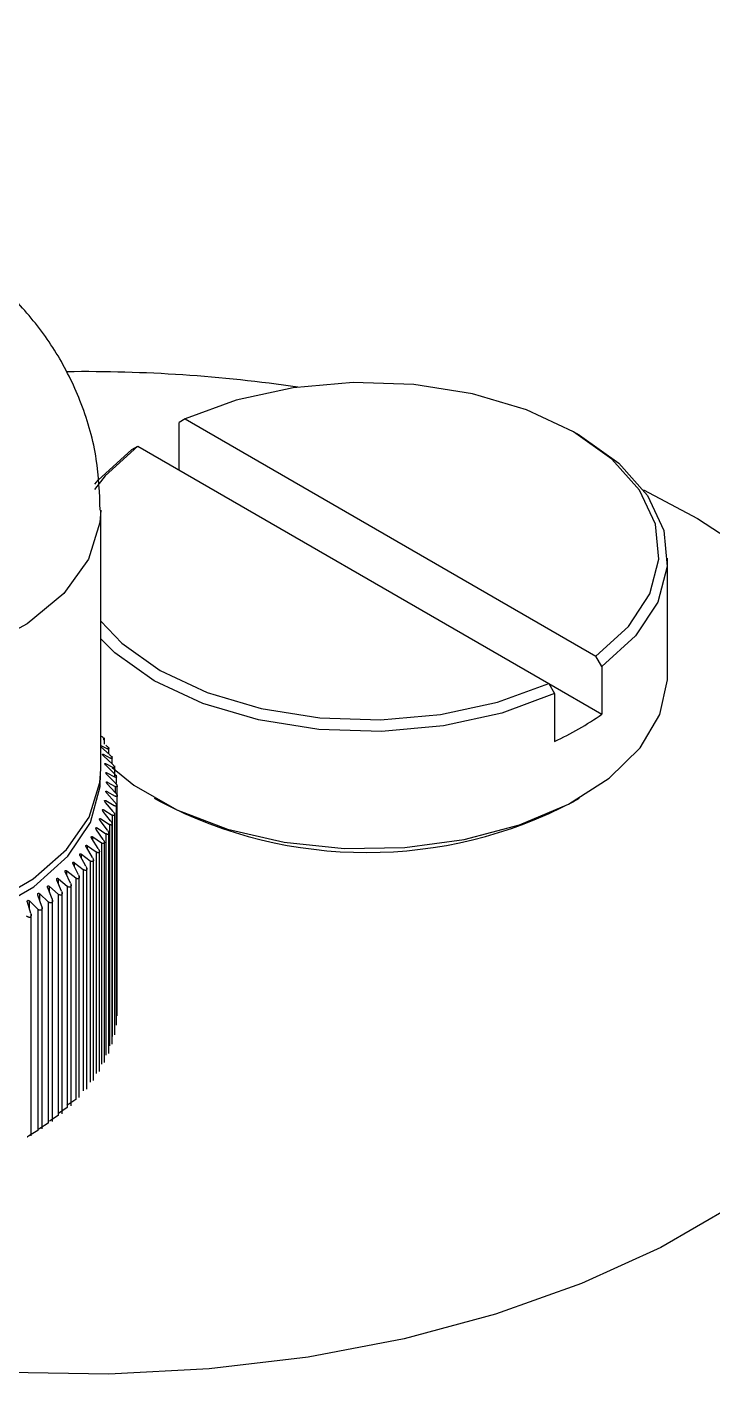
# Model space of a CAD drawing. Header units: millimetres. Extents: x 0 to 279, y 0 to 216.
# Drawn here: x 239.76 to 243.18, y 91.27 to 97.99 of the extents above; entities that cross this region are included whole.
import ezdxf

# ---------------------------------------------------------------- set-up
doc = ezdxf.new("R2010")
doc.units = ezdxf.units.MM

msp = doc.modelspace()

# ---------------------------------------------------------------- linework, layer by layer
at = {"color": 7, "linetype": 'Continuous', "lineweight": 25}
for p, q in [((240.5525, 96.0345), (240.5228, 96.0176)), ((240.5228, 95.7795), (240.5228, 96.0176)), ((240.5525, 96.0345), (242.6026, 94.851)), ((242.5211, 95.9533), (242.4916, 95.9703)), ((240.2871, 95.8815), (240.3168, 95.8985)), ((240.3168, 95.8985), (242.3669, 94.715)), ((242.84, 95.6809), (243.1096, 95.5379)), ((240.1313, 94.2863), (240.1313, 95.5791)), ((242.9605, 94.7555), (242.9605, 95.3407)), ((242.6322, 94.7999), (242.6026, 94.851)), ((242.6322, 94.7999), (242.6322, 94.5617)), ((242.3669, 94.715), (242.3965, 94.6638)), ((242.3669, 94.7149), (242.6322, 94.5617)), ((242.3965, 94.6638), (242.3965, 94.4257)), ((240.1294, 94.4066), (240.1646, 94.389)), ((240.1753, 94.3598), (240.1325, 94.3981)), ((240.1501, 94.4125), (240.1501, 94.4432)), ((240.1713, 94.3634), (240.1713, 94.3975)), ((240.1444, 94.3611), (240.1809, 94.3424)), ((240.189, 94.3129), (240.1468, 94.3525)), ((240.1884, 94.3136), (240.1884, 94.3512)), ((240.1553, 94.3152), (240.193, 94.2954)), ((240.1984, 94.2657), (240.1568, 94.3065)), ((240.1619, 94.269), (240.2008, 94.2481)), ((240.2035, 94.2182), (240.1627, 94.2603)), ((240.2012, 94.2479), (240.2012, 94.3044)), ((240.2098, 94.2172), (240.2098, 94.2573)), ((240.1644, 94.2227), (240.2043, 94.2006)), ((240.2043, 94.1707), (240.1644, 94.214)), ((240.214, 94.1627), (240.214, 94.21)), ((240.193, 94.0759), (240.1553, 94.1215)), ((240.1568, 94.1302), (240.1984, 94.1055)), ((240.2008, 94.1232), (240.1619, 94.1677)), ((240.1627, 94.1764), (240.2035, 94.153)), ((240.2098, 93.0088), (240.2098, 94.1154)), ((240.214, 93.0561), (240.214, 94.1627)), ((240.3983, 94.143), (240.4277, 94.126)), ((242.4916, 94.126), (242.5211, 94.143)), ((240.1809, 94.0288), (240.1444, 94.0756)), ((240.1468, 94.0842), (240.189, 94.0583)), ((240.189, 94.0583), (240.189, 92.9532)), ((240.2012, 92.9617), (240.2012, 94.0683)), ((240.144, 93.9362), (240.1102, 93.985)), ((240.1142, 93.9935), (240.1574, 93.965)), ((240.1646, 93.9822), (240.1294, 94.0301)), ((240.1325, 94.0386), (240.1753, 94.0114)), ((240.1753, 94.0114), (240.1753, 92.9063)), ((240.1884, 92.915), (240.1884, 94.0215)), ((240.1193, 93.8908), (240.0871, 93.9407)), ((240.0917, 93.949), (240.1353, 93.9192)), ((240.1353, 93.9192), (240.1353, 92.8141)), ((240.1501, 92.8229), (240.1501, 93.9295)), ((240.1574, 93.965), (240.1574, 92.8599)), ((240.1713, 92.8687), (240.1713, 93.9752)), ((240.0578, 93.8026), (240.0288, 93.8544)), ((240.035, 93.8623), (240.0788, 93.8299)), ((240.0906, 93.8462), (240.0599, 93.8971)), ((240.0653, 93.9052), (240.1091, 93.8741)), ((240.1091, 93.8741), (240.1091, 92.769)), ((240.1247, 92.7779), (240.1247, 93.8844)), ((239.9628, 93.7796), (240.0065, 93.7445)), ((240.0211, 93.76), (239.9939, 93.8126)), ((240.0008, 93.8204), (240.0446, 93.7866)), ((240.0446, 93.7866), (240.0446, 92.6815)), ((240.062, 92.6904), (240.062, 93.797)), ((240.0788, 93.8299), (240.0788, 92.7248)), ((240.0953, 92.7337), (240.0953, 93.8402)), ((239.9365, 93.6785), (239.913, 93.7326)), ((239.9212, 93.74), (239.9646, 93.7035)), ((239.9806, 93.7186), (239.9552, 93.772)), ((239.9837, 92.6072), (239.9837, 93.7138)), ((240.0065, 93.7445), (240.0065, 92.6394)), ((240.0247, 92.6482), (240.0247, 93.7548)), ((239.8375, 93.6025), (239.818, 93.6579)), ((239.8275, 93.6647), (239.87, 93.6257)), ((239.8887, 93.6398), (239.8672, 93.6946)), ((239.8761, 93.7016), (239.9191, 93.6639)), ((239.9191, 93.6639), (239.9191, 92.5588)), ((239.9391, 92.5675), (239.9391, 93.6741)), ((239.9646, 93.7035), (239.9646, 92.5984)), ((239.783, 93.5669), (239.7656, 93.6229)), ((239.7757, 93.6294), (239.8176, 93.5891)), ((239.8176, 93.5891), (239.8176, 92.4839)), ((239.8392, 92.4924), (239.8392, 93.599)), ((239.87, 93.6257), (239.87, 92.5206)), ((239.8908, 92.5292), (239.8908, 93.6358)), ((239.7843, 92.4572), (239.7843, 93.5638)), ((240.0065, 92.6394), (239.9628, 92.609)), ((239.9646, 92.5984), (239.9212, 92.5694)), ((239.87, 92.5206), (239.8275, 92.4942)), ((239.9191, 92.5588), (239.8761, 92.5311)), ((239.8176, 92.4839), (239.7757, 92.4588))]:
    msp.add_line(p, q, dxfattribs=at)
at = {"color": 8, "linetype": 'Continuous', "lineweight": 25}
for p, q in [((240.2043, 94.2006), (240.2043, 94.1707)), ((240.0917, 93.9334), (240.0917, 93.949)), ((240.035, 93.8434), (240.035, 93.8623)), ((240.0653, 93.8881), (240.0653, 93.9052)), ((239.9628, 93.7561), (239.9628, 93.7796)), ((240.0008, 93.7994), (240.0008, 93.8204)), ((239.9212, 93.7136), (239.9212, 93.74)), ((239.8275, 93.6308), (239.8275, 93.6647)), ((239.8761, 93.6719), (239.8761, 93.7016)), ((239.7757, 93.5903), (239.7757, 93.6294))]:
    msp.add_line(p, q, dxfattribs=at)
at = {"color": 7, "linetype": 'Continuous', "lineweight": 25, "flags": 128}
for points in [[(242.6026, 94.851), (242.7653, 94.9986), (242.8717, 95.1624), (242.9173, 95.3354), (242.8999, 95.51), (242.8205, 95.6788), (242.6823, 95.8345), (242.4915, 95.9704), (242.2561, 96.0806), (241.9864, 96.1603), (241.694, 96.2062), (241.3914, 96.2162), (241.0918, 96.1899), (240.8081, 96.1285), (240.5525, 96.0345)], [(242.5211, 95.9533), (242.7176, 95.8133), (242.8598, 95.6527), (242.9414, 95.4787), (242.9587, 95.2986), (242.9112, 95.1204), (242.8007, 94.9517), (242.6322, 94.7999)], [(240.3168, 95.8985), (240.1541, 95.7509), (240.1013, 95.6824)], [(240.1018, 95.7097), (240.1186, 95.7297), (240.2871, 95.8815)], [(243.1096, 95.5379), (243.4446, 95.3206), (243.5456, 95.2438)], [(240.1313, 95.0262), (240.237, 94.915), (240.4279, 94.7791), (240.6633, 94.6689), (240.933, 94.5892), (241.2254, 94.5433), (241.5279, 94.5333), (241.8275, 94.5596), (242.1112, 94.621), (242.3669, 94.715)], [(242.3965, 94.6638), (242.1335, 94.5665), (241.8413, 94.5028), (241.5326, 94.4753), (241.2207, 94.4854), (240.9192, 94.5324), (240.6411, 94.6145), (240.3984, 94.7281), (240.2017, 94.8682), (240.1313, 94.9375)], [(240.1884, 94.2951), (240.2965, 94.208), (240.5112, 94.0841), (240.7648, 93.9876), (241.0468, 93.9226), (241.3457, 93.8916), (241.6493, 93.8961), (241.9451, 93.9357), (242.221, 94.0089), (242.4658, 94.1126), (242.6694, 94.2427), (242.8234, 94.3938), (242.9217, 94.5597), (242.96, 94.7336), (242.9605, 94.7555)], [(237.1313, 94.2863), (237.1317, 94.2644), (237.1701, 94.0906), (237.2682, 93.9248), (237.4222, 93.7738), (237.6257, 93.6438), (237.8703, 93.5401), (238.1461, 93.4669), (238.4417, 93.4273), (238.7452, 93.4229), (239.0439, 93.4538), (239.3257, 93.5188), (239.5792, 93.6152), (239.7938, 93.7391), (239.9608, 93.8854), (240.0734, 94.0481), (240.1269, 94.2205), (240.1313, 94.2863)], [(237.5706, 93.6332), (237.8143, 93.5192), (238.0937, 93.437), (238.3966, 93.3902), (238.7098, 93.3807), (239.0195, 93.409), (239.3122, 93.4739), (239.5752, 93.5725), (239.797, 93.7005), (239.9678, 93.8523), (240.0801, 94.0213), (240.1292, 94.2001), (240.1308, 94.2659)], [(243.2826, 92.106), (242.9262, 91.9003), (242.531, 91.7198), (242.1021, 91.5671), (241.6454, 91.4442), (241.167, 91.3527), (240.6735, 91.2939), (240.1715, 91.2685), (239.6678, 91.277)]]:
    msp.add_lwpolyline(points, dxfattribs=at)
at = {"color": 8, "linetype": 'Continuous', "lineweight": 25, "flags": 128}
msp.add_lwpolyline([(240.1313, 95.5794), (240.1274, 95.5174), (240.0705, 95.3352), (239.9478, 95.1642), (239.7649, 95.0121), (239.5302, 94.8859), (239.2544, 94.7915), (238.9501, 94.733), (238.6313, 94.7132)], dxfattribs=at)
at = {"color": 7, "linetype": 'Continuous', "lineweight": 25}
for centre, radius, start, end in [((240.0499, 88.9078), 7.3629, 81.68393, 90.67112), ((241.8113, 95.7116), 1.4129, 294.4703, 305.52432), ((241.4597, 96.0883), 2.2172, 242.2612, 297.7388)]:
    msp.add_arc(centre, radius, start, end, dxfattribs=at)
for points, knots in [([(243.2548, 100.2789), (242.9804, 100.4325), (242.4356, 100.7374), (241.6231, 101.1346), (240.8648, 101.4729), (240.192, 101.7447), (239.6077, 101.9602), (239.0834, 102.1376), (238.6354, 102.2767), (238.2468, 102.388), (237.918, 102.4758), (237.5999, 102.5548), (237.275, 102.6292), (236.9154, 102.7047), (236.5078, 102.7809), (235.9444, 102.8702), (235.2027, 102.9559), (234.3127, 103.0013), (233.436, 102.9786), (232.6995, 102.8975), (232.112, 102.7868), (231.643, 102.666), (231.1876, 102.5157), (230.7073, 102.3151), (230.194, 102.0388), (229.7069, 101.6945), (229.2983, 101.3183), (228.9616, 100.9263), (228.685, 100.5179), (228.4595, 100.0851), (228.2594, 99.5791), (228.0991, 98.9727), (228.0145, 98.306), (227.9955, 97.6412), (228.0271, 96.9507), (228.0925, 96.3036), (228.1628, 95.8868), (228.1885, 95.7349)], [0, 0, 0, 0, 0.043787, 0.086952, 0.125118, 0.158413, 0.186969, 0.210913, 0.234694, 0.251684, 0.266683, 0.28193, 0.297416, 0.313805, 0.332695, 0.354066, 0.392423, 0.4362, 0.479293, 0.517565, 0.543563, 0.567125, 0.589416, 0.615215, 0.645077, 0.677396, 0.706026, 0.730451, 0.757045, 0.781533, 0.805027, 0.839792, 0.876027, 0.905146, 0.938914, 0.977732, 1, 1, 1, 1]), ([(229.7091, 94.8571), (229.6794, 94.9916), (229.5869, 95.4102), (229.4719, 96.0777), (229.376, 96.821), (229.3342, 97.4476), (229.3349, 97.974), (229.3711, 98.4325), (229.4448, 98.854), (229.5659, 99.2736), (229.7499, 99.698), (230.0156, 100.1197), (230.3794, 100.52), (230.8139, 100.8544), (231.2898, 101.1178), (231.8059, 101.3254), (232.3878, 101.4877), (233.0442, 101.6011), (233.7618, 101.6596), (234.5019, 101.6604), (235.2117, 101.6135), (235.872, 101.5341), (236.5141, 101.4277), (237.0828, 101.3088), (237.5878, 101.1848), (237.9795, 101.0786), (238.3427, 100.9718), (238.6744, 100.8672), (239.0108, 100.7548), (239.3915, 100.6197), (239.8606, 100.4415), (240.4267, 100.2091), (241.0935, 99.9095), (241.8589, 99.5338), (242.3875, 99.2378), (242.67, 99.0795)], [0, 0, 0, 0, 0.020763, 0.06462, 0.103162, 0.136566, 0.163746, 0.188359, 0.213393, 0.238985, 0.267351, 0.299911, 0.334605, 0.369822, 0.40139, 0.432299, 0.465959, 0.501923, 0.539679, 0.578929, 0.615333, 0.647281, 0.677974, 0.712441, 0.733221, 0.753001, 0.771275, 0.787989, 0.803354, 0.822672, 0.846544, 0.876054, 0.911361, 0.952626, 1, 1, 1, 1]), ([(240.1291, 95.5792), (240.1258, 95.6643), (240.1187, 95.8455), (240.0437, 96.1067), (239.9256, 96.3532), (239.7693, 96.5671), (239.5875, 96.7467), (239.447, 96.8351), (239.3804, 96.8769)], [0, 0, 0, 0, 0.16254, 0.34574, 0.514865, 0.683262, 0.850013, 1, 1, 1, 1]), ([(240.1353, 94.452), (240.137, 94.4506), (240.1402, 94.4479), (240.1445, 94.4437), (240.1476, 94.4399), (240.1496, 94.4368), (240.1503, 94.4347), (240.1496, 94.4336), (240.1475, 94.4336), (240.1452, 94.4346), (240.144, 94.4351)], [0, 0, 0, 0, 0.154588, 0.287042, 0.40049, 0.499872, 0.602416, 0.718907, 0.85464, 1, 1, 1, 1]), ([(240.1574, 94.4062), (240.1591, 94.4048), (240.1623, 94.402), (240.1664, 94.3976), (240.1693, 94.3938), (240.1711, 94.3906), (240.1715, 94.3884), (240.1705, 94.3873), (240.1681, 94.3874), (240.1658, 94.3885), (240.1646, 94.389)], [0, 0, 0, 0, 0.154571, 0.28701, 0.400444, 0.499815, 0.604161, 0.722376, 0.859968, 1, 1, 1, 1]), ([(240.1468, 94.3525), (240.146, 94.3532), (240.1445, 94.3547), (240.1427, 94.3569), (240.1413, 94.3589), (240.1407, 94.3604), (240.1406, 94.3615), (240.1413, 94.362), (240.1425, 94.362), (240.1437, 94.3614), (240.1444, 94.3611)], [0, 0, 0, 0, 0.149554, 0.286742, 0.39793, 0.499998, 0.60209, 0.713222, 0.850456, 1, 1, 1, 1]), ([(240.1568, 94.3065), (240.1561, 94.3073), (240.1546, 94.3088), (240.1529, 94.3111), (240.1517, 94.3131), (240.1511, 94.3146), (240.1512, 94.3157), (240.1519, 94.3162), (240.1533, 94.3161), (240.1546, 94.3155), (240.1553, 94.3152)], [0, 0, 0, 0, 0.149554, 0.286742, 0.39793, 0.499998, 0.60209, 0.713222, 0.850456, 1, 1, 1, 1]), ([(240.1753, 94.3598), (240.177, 94.3583), (240.1801, 94.3554), (240.1841, 94.3509), (240.1868, 94.347), (240.1883, 94.3438), (240.1885, 94.3416), (240.1872, 94.3405), (240.1845, 94.3407), (240.1821, 94.3419), (240.1809, 94.3424)], [0, 0, 0, 0, 0.154558, 0.286986, 0.400411, 0.499774, 0.605886, 0.725801, 0.865246, 1, 1, 1, 1]), ([(240.1627, 94.2603), (240.162, 94.2611), (240.1606, 94.2626), (240.1589, 94.265), (240.1578, 94.267), (240.1574, 94.2686), (240.1576, 94.2697), (240.1585, 94.2701), (240.1599, 94.27), (240.1612, 94.2694), (240.1619, 94.269)], [0, 0, 0, 0, 0.149554, 0.286742, 0.39793, 0.499998, 0.60209, 0.713222, 0.850456, 1, 1, 1, 1]), ([(240.189, 94.3129), (240.1906, 94.3114), (240.1937, 94.3084), (240.1975, 94.3038), (240.2, 94.2998), (240.2013, 94.2965), (240.2012, 94.2943), (240.1996, 94.2933), (240.1967, 94.2936), (240.1942, 94.2948), (240.193, 94.2954)], [0, 0, 0, 0, 0.154549, 0.286969, 0.400388, 0.499744, 0.607598, 0.729187, 0.870473, 1, 1, 1, 1]), ([(240.1984, 94.2657), (240.2, 94.2641), (240.203, 94.261), (240.2066, 94.2563), (240.2089, 94.2522), (240.2098, 94.2494), (240.2098, 94.2478), (240.2093, 94.2465), (240.2077, 94.2457), (240.2046, 94.2462), (240.2021, 94.2475), (240.2008, 94.2481)], [0, 0, 0, 0, 0.154453, 0.286792, 0.40014, 0.499436, 0.55331, 0.609629, 0.733006, 0.870393, 1, 1, 1, 1]), ([(240.1644, 94.214), (240.1637, 94.2148), (240.1623, 94.2164), (240.1608, 94.2188), (240.1598, 94.2208), (240.1595, 94.2224), (240.1598, 94.2235), (240.1608, 94.2239), (240.1623, 94.2238), (240.1637, 94.2231), (240.1644, 94.2227)], [0, 0, 0, 0, 0.149554, 0.286742, 0.39793, 0.499998, 0.60209, 0.713222, 0.850456, 1, 1, 1, 1]), ([(240.2035, 94.2182), (240.2051, 94.2166), (240.208, 94.2134), (240.2114, 94.2086), (240.2135, 94.2044), (240.2141, 94.2016), (240.214, 94.2), (240.2133, 94.1987), (240.2114, 94.198), (240.2082, 94.1986), (240.2056, 94.1999), (240.2043, 94.2006)], [0, 0, 0, 0, 0.154444, 0.286775, 0.400117, 0.499406, 0.554198, 0.611418, 0.736694, 0.868699, 1, 1, 1, 1]), ([(240.1553, 94.1215), (240.1546, 94.1223), (240.1533, 94.124), (240.1519, 94.1265), (240.1512, 94.1286), (240.1511, 94.1302), (240.1517, 94.1312), (240.1529, 94.1316), (240.1546, 94.1314), (240.1561, 94.1306), (240.1568, 94.1302)], [0, 0, 0, 0, 0.149554, 0.286742, 0.39793, 0.499998, 0.60209, 0.713222, 0.850456, 1, 1, 1, 1]), ([(240.1619, 94.1677), (240.1612, 94.1685), (240.1599, 94.1701), (240.1585, 94.1726), (240.1576, 94.1746), (240.1574, 94.1762), (240.1578, 94.1773), (240.1589, 94.1777), (240.1606, 94.1775), (240.162, 94.1768), (240.1627, 94.1764)], [0, 0, 0, 0, 0.149554, 0.286742, 0.39793, 0.499998, 0.60209, 0.713222, 0.850456, 1, 1, 1, 1]), ([(240.2008, 94.1232), (240.2023, 94.1214), (240.205, 94.1181), (240.208, 94.1131), (240.2096, 94.1088), (240.2099, 94.106), (240.2094, 94.1044), (240.2083, 94.1031), (240.206, 94.1025), (240.2025, 94.1034), (240.1998, 94.1048), (240.1984, 94.1055)], [0, 0, 0, 0, 0.154434, 0.286757, 0.400092, 0.499375, 0.555867, 0.614812, 0.743891, 0.864905, 1, 1, 1, 1]), ([(240.2043, 94.1707), (240.2058, 94.169), (240.2087, 94.1657), (240.2119, 94.1608), (240.2137, 94.1566), (240.2142, 94.1538), (240.2138, 94.1522), (240.213, 94.1508), (240.2109, 94.1502), (240.2075, 94.1509), (240.2049, 94.1523), (240.2035, 94.153)], [0, 0, 0, 0, 0.154438, 0.286764, 0.400101, 0.499386, 0.555049, 0.613161, 0.740422, 0.866765, 1, 1, 1, 1]), ([(240.1444, 94.0756), (240.1437, 94.0765), (240.1425, 94.0781), (240.1413, 94.0807), (240.1406, 94.0828), (240.1407, 94.0844), (240.1413, 94.0854), (240.1427, 94.0858), (240.1445, 94.0855), (240.146, 94.0846), (240.1468, 94.0842)], [0, 0, 0, 0, 0.149554, 0.286742, 0.39793, 0.499998, 0.60209, 0.713222, 0.850456, 1, 1, 1, 1]), ([(240.193, 94.0759), (240.1944, 94.074), (240.1971, 94.0706), (240.1998, 94.0655), (240.2012, 94.0612), (240.2012, 94.0584), (240.2006, 94.0568), (240.1993, 94.0555), (240.1968, 94.0551), (240.1931, 94.056), (240.1904, 94.0575), (240.189, 94.0583)], [0, 0, 0, 0, 0.154431, 0.286751, 0.400084, 0.499365, 0.556661, 0.616367, 0.746977, 0.863093, 1, 1, 1, 1]), ([(240.1102, 93.985), (240.1097, 93.986), (240.1085, 93.9877), (240.1075, 93.9903), (240.1071, 93.9925), (240.1074, 93.9941), (240.1083, 93.9951), (240.1098, 93.9953), (240.1118, 93.9949), (240.1134, 93.994), (240.1142, 93.9935)], [0, 0, 0, 0, 0.149554, 0.286742, 0.39793, 0.499998, 0.60209, 0.713222, 0.850456, 1, 1, 1, 1]), ([(240.1294, 94.0301), (240.1287, 94.0309), (240.1276, 94.0327), (240.1264, 94.0352), (240.1259, 94.0374), (240.1261, 94.039), (240.1269, 94.04), (240.1283, 94.0403), (240.1302, 94.0399), (240.1317, 94.0391), (240.1325, 94.0386)], [0, 0, 0, 0, 0.149554, 0.286742, 0.39793, 0.499998, 0.60209, 0.713222, 0.850456, 1, 1, 1, 1]), ([(240.1646, 93.9822), (240.1659, 93.9803), (240.1683, 93.9768), (240.1706, 93.9715), (240.1715, 93.9671), (240.1711, 93.9643), (240.1701, 93.9627), (240.1685, 93.9615), (240.1657, 93.9613), (240.1618, 93.9624), (240.159, 93.9641), (240.1574, 93.965)], [0, 0, 0, 0, 0.154418, 0.286727, 0.400049, 0.499322, 0.558051, 0.618994, 0.741866, 0.859454, 1, 1, 1, 1]), ([(240.1809, 94.0288), (240.1823, 94.027), (240.1848, 94.0235), (240.1874, 94.0183), (240.1885, 94.0139), (240.1883, 94.0111), (240.1875, 94.0095), (240.186, 94.0083), (240.1834, 94.008), (240.1795, 94.009), (240.1768, 94.0106), (240.1753, 94.0114)], [0, 0, 0, 0, 0.154425, 0.286739, 0.400067, 0.499344, 0.557383, 0.61773, 0.745713, 0.861272, 1, 1, 1, 1]), ([(240.0871, 93.9407), (240.0865, 93.9416), (240.0854, 93.9434), (240.0845, 93.946), (240.0843, 93.9482), (240.0847, 93.9498), (240.0857, 93.9507), (240.0873, 93.9509), (240.0894, 93.9505), (240.0909, 93.9495), (240.0917, 93.949)], [0, 0, 0, 0, 0.149554, 0.286742, 0.39793, 0.499998, 0.60209, 0.713222, 0.850456, 1, 1, 1, 1]), ([(240.144, 93.9362), (240.1453, 93.9342), (240.1476, 93.9306), (240.1497, 93.9253), (240.1503, 93.9209), (240.1497, 93.918), (240.1485, 93.9165), (240.1467, 93.9154), (240.1439, 93.9152), (240.1398, 93.9165), (240.1369, 93.9182), (240.1353, 93.9192)], [0, 0, 0, 0, 0.154414, 0.286719, 0.400039, 0.499309, 0.558602, 0.620022, 0.738077, 0.857568, 1, 1, 1, 1]), ([(240.0288, 93.8544), (240.0283, 93.8553), (240.0274, 93.8572), (240.0267, 93.8598), (240.0267, 93.862), (240.0274, 93.8636), (240.0286, 93.8645), (240.0304, 93.8646), (240.0326, 93.8639), (240.0342, 93.8629), (240.035, 93.8623)], [0, 0, 0, 0, 0.149554, 0.286742, 0.39793, 0.499998, 0.60209, 0.713222, 0.850456, 1, 1, 1, 1]), ([(240.0599, 93.8971), (240.0594, 93.898), (240.0584, 93.8999), (240.0576, 93.9025), (240.0575, 93.9047), (240.058, 93.9063), (240.0591, 93.9072), (240.0608, 93.9073), (240.063, 93.9068), (240.0645, 93.9058), (240.0653, 93.9052)], [0, 0, 0, 0, 0.149554, 0.286742, 0.39793, 0.499998, 0.60209, 0.713222, 0.850456, 1, 1, 1, 1]), ([(240.0906, 93.8462), (240.0917, 93.8442), (240.0938, 93.8405), (240.0953, 93.835), (240.0954, 93.8306), (240.0944, 93.8278), (240.0929, 93.8263), (240.0909, 93.8254), (240.0878, 93.8254), (240.0835, 93.8268), (240.0805, 93.8288), (240.0788, 93.8299)], [0, 0, 0, 0, 0.154416, 0.286723, 0.400045, 0.499316, 0.559264, 0.621462, 0.730846, 0.85383, 1, 1, 1, 1]), ([(240.1193, 93.8908), (240.1205, 93.8888), (240.1227, 93.8851), (240.1245, 93.8797), (240.1249, 93.8753), (240.1241, 93.8725), (240.1227, 93.871), (240.1208, 93.87), (240.1179, 93.8699), (240.1137, 93.8712), (240.1107, 93.8731), (240.1091, 93.8741)], [0, 0, 0, 0, 0.154413, 0.286717, 0.400036, 0.499305, 0.559016, 0.620873, 0.73439, 0.855626, 1, 1, 1, 1]), ([(239.9552, 93.772), (239.9548, 93.773), (239.954, 93.7749), (239.9536, 93.7776), (239.9539, 93.7798), (239.9547, 93.7813), (239.9562, 93.7821), (239.9581, 93.7821), (239.9604, 93.7813), (239.962, 93.7802), (239.9628, 93.7796)], [0, 0, 0, 0, 0.149554, 0.286742, 0.39793, 0.499998, 0.60209, 0.713222, 0.850456, 1, 1, 1, 1]), ([(239.9939, 93.8126), (239.9934, 93.8136), (239.9926, 93.8155), (239.9921, 93.8182), (239.9922, 93.8204), (239.9929, 93.8219), (239.9942, 93.8227), (239.9961, 93.8228), (239.9984, 93.8221), (240, 93.821), (240.0008, 93.8204)], [0, 0, 0, 0, 0.149554, 0.286742, 0.39793, 0.499998, 0.60209, 0.713222, 0.850456, 1, 1, 1, 1]), ([(240.0578, 93.8026), (240.0589, 93.8006), (240.0608, 93.7968), (240.0621, 93.7913), (240.062, 93.7869), (240.0607, 93.7841), (240.059, 93.7827), (240.0569, 93.7818), (240.0537, 93.7819), (240.0493, 93.7834), (240.0463, 93.7855), (240.0446, 93.7866)], [0, 0, 0, 0, 0.154421, 0.286733, 0.400058, 0.499333, 0.559634, 0.622016, 0.72777, 0.852419, 1, 1, 1, 1]), ([(239.913, 93.7326), (239.9126, 93.7336), (239.9118, 93.7356), (239.9116, 93.7383), (239.9119, 93.7404), (239.9129, 93.7419), (239.9145, 93.7427), (239.9165, 93.7426), (239.9188, 93.7418), (239.9204, 93.7406), (239.9212, 93.74)], [0, 0, 0, 0, 0.149554, 0.286742, 0.39793, 0.499998, 0.60209, 0.713222, 0.850456, 1, 1, 1, 1]), ([(239.9806, 93.7186), (239.9815, 93.7165), (239.9832, 93.7126), (239.984, 93.7071), (239.9833, 93.7027), (239.9817, 93.7), (239.9798, 93.6987), (239.9775, 93.698), (239.9741, 93.6982), (239.9694, 93.6999), (239.9663, 93.7023), (239.9646, 93.7035)], [0, 0, 0, 0, 0.154448, 0.286781, 0.400126, 0.499418, 0.560232, 0.614748, 0.722216, 0.849755, 1, 1, 1, 1]), ([(240.0211, 93.76), (240.0221, 93.758), (240.0239, 93.7541), (240.0249, 93.7486), (240.0246, 93.7442), (240.0231, 93.7414), (240.0213, 93.7401), (240.0191, 93.7393), (240.0158, 93.7395), (240.0113, 93.7411), (240.0082, 93.7433), (240.0065, 93.7445)], [0, 0, 0, 0, 0.154432, 0.286753, 0.400086, 0.499368, 0.560001, 0.61907, 0.724943, 0.85108, 1, 1, 1, 1]), ([(239.818, 93.6579), (239.8177, 93.659), (239.8171, 93.6609), (239.8171, 93.6637), (239.8177, 93.6658), (239.8189, 93.6672), (239.8206, 93.6679), (239.8227, 93.6677), (239.8252, 93.6667), (239.8267, 93.6654), (239.8275, 93.6647)], [0, 0, 0, 0, 0.149554, 0.286742, 0.39793, 0.499998, 0.60209, 0.713222, 0.850456, 1, 1, 1, 1]), ([(239.8672, 93.6946), (239.8668, 93.6956), (239.8662, 93.6975), (239.866, 93.7003), (239.8665, 93.7024), (239.8676, 93.7039), (239.8692, 93.7046), (239.8713, 93.7044), (239.8737, 93.7035), (239.8753, 93.7023), (239.8761, 93.7016)], [0, 0, 0, 0, 0.149554, 0.286742, 0.39793, 0.499998, 0.60209, 0.713222, 0.850456, 1, 1, 1, 1]), ([(239.9365, 93.6785), (239.9373, 93.6764), (239.9388, 93.6724), (239.9393, 93.6668), (239.9384, 93.6625), (239.9365, 93.6598), (239.9346, 93.6586), (239.9322, 93.658), (239.9287, 93.6583), (239.9239, 93.6601), (239.9208, 93.6626), (239.9191, 93.6639)], [0, 0, 0, 0, 0.154465, 0.286814, 0.400171, 0.499474, 0.560439, 0.610791, 0.719688, 0.848508, 1, 1, 1, 1]), ([(239.7656, 93.6229), (239.7653, 93.6239), (239.7648, 93.6259), (239.7649, 93.6286), (239.7656, 93.6307), (239.7669, 93.6321), (239.7687, 93.6327), (239.7709, 93.6324), (239.7734, 93.6314), (239.7749, 93.6301), (239.7757, 93.6294)], [0, 0, 0, 0, 0.149554, 0.286742, 0.39793, 0.499998, 0.60209, 0.713222, 0.850456, 1, 1, 1, 1]), ([(239.8375, 93.6025), (239.8381, 93.6004), (239.8393, 93.5963), (239.8393, 93.5907), (239.8379, 93.5864), (239.8354, 93.5835), (239.8318, 93.5823), (239.8274, 93.5828), (239.8224, 93.5849), (239.8193, 93.5876), (239.8176, 93.5891)], [0, 0, 0, 0, 0.154592, 0.287049, 0.4005, 0.499884, 0.603631, 0.715368, 0.8465, 1, 1, 1, 1]), ([(239.8887, 93.6398), (239.8894, 93.6376), (239.8908, 93.6336), (239.891, 93.628), (239.8899, 93.6237), (239.8875, 93.6207), (239.8841, 93.6193), (239.8798, 93.6198), (239.8749, 93.6218), (239.8717, 93.6243), (239.87, 93.6257)], [0, 0, 0, 0, 0.154571, 0.28701, 0.400445, 0.499816, 0.606904, 0.717301, 0.847378, 1, 1, 1, 1]), ([(239.783, 93.5669), (239.7835, 93.5647), (239.7846, 93.5606), (239.7843, 93.555), (239.7827, 93.5508), (239.7799, 93.548), (239.7762, 93.5469), (239.7718, 93.5475), (239.7667, 93.5498), (239.7635, 93.5525), (239.7619, 93.554)], [0, 0, 0, 0, 0.154616, 0.287094, 0.400562, 0.499962, 0.600673, 0.713632, 0.845714, 1, 1, 1, 1]), ([(239.7757, 92.4588), (239.7749, 92.4583), (239.7734, 92.4574), (239.7709, 92.4559), (239.7687, 92.4545), (239.7669, 92.4534), (239.7656, 92.4525), (239.7649, 92.452), (239.7648, 92.4519), (239.7653, 92.4521), (239.7656, 92.4523)], [0, 0, 0, 0, 0.1495539, 0.2867417, 0.39793, 0.4999982, 0.6020898, 0.7132224, 0.8504561, 1, 1, 1, 1]), ([(239.8275, 92.4942), (239.8267, 92.4937), (239.8252, 92.4927), (239.8227, 92.4911), (239.8206, 92.4897), (239.8189, 92.4885), (239.8177, 92.4876), (239.8171, 92.4871), (239.8171, 92.4869), (239.8177, 92.4872), (239.818, 92.4874)], [0, 0, 0, 0, 0.149554, 0.286742, 0.39793, 0.499998, 0.60209, 0.713222, 0.850456, 1, 1, 1, 1])]:
    msp.add_open_spline(points, degree=3, knots=knots, dxfattribs=at)

doc.saveas('drawing.dxf')
